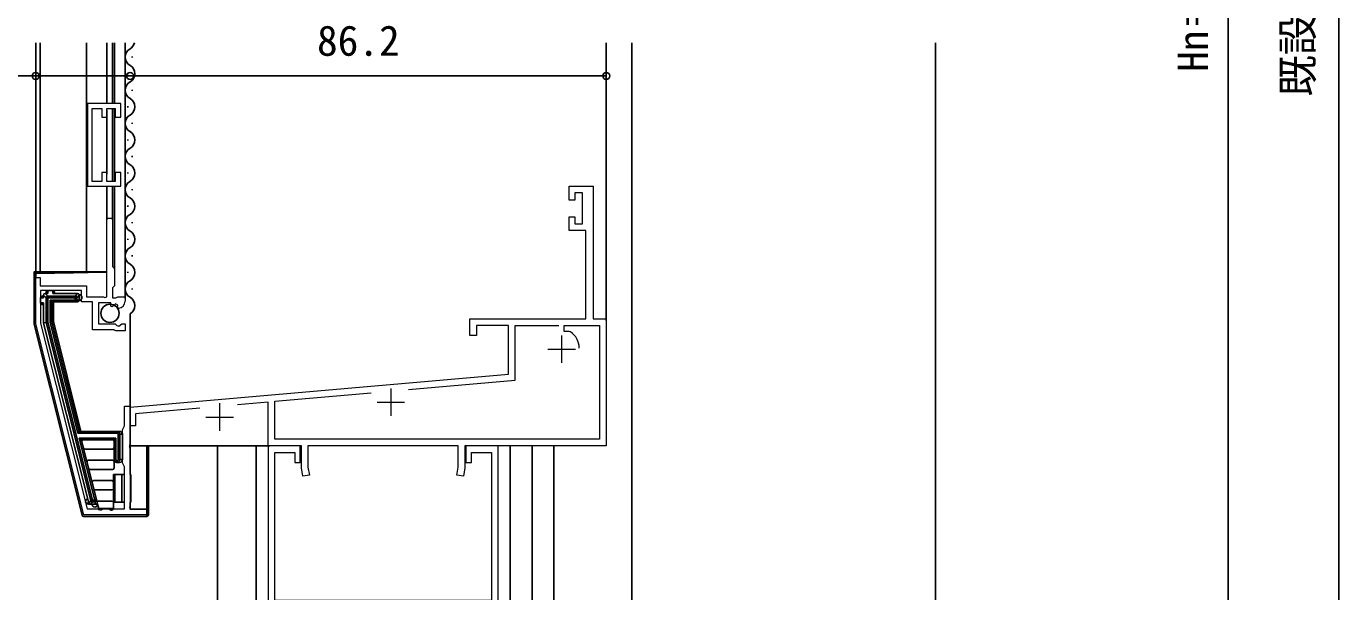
# Model space of a CAD drawing. Units: millimetres, scale not verified. Extents: x -524 to 526, y -338 to 334.
# Drawn here: x -395.9 to -158.3, y -140.9 to -38.5 of the extents above; entities that cross this region are included whole.
import ezdxf
from ezdxf.enums import TextEntityAlignment as Align

# ---------------------------------------------------------------- set-up
doc = ezdxf.new("R2010")
doc.units = ezdxf.units.MM
doc.header["$LTSCALE"] = 2
doc.layers.add('0-2_YKK_11', color=1, linetype='Continuous', lineweight=18)
for name, color, linetype in [('0-3_YKK_12', 2, 'Continuous'), ('0-4_YKK_13', 4, 'Continuous'), ('0-6_YKK_D', 6, 'Continuous')]:
    doc.layers.add(name, color=color, linetype=linetype)
doc.styles.add('ＭＳ ゴシック', font='')
doc.styles.get('ＭＳ ゴシック').set_extended_font_data('MS Gothic')

msp = doc.modelspace()

# ---------------------------------------------------------------- linework, layer by layer
at = {"layer": '0-2_YKK_11', "color": 7}
for p, q in [((-299.001, -94.497), (-299.001, -99.497)), ((-301.501, -96.997), (-296.501, -96.997)), ((-329.901, -104.097), (-329.901, -109.097)), ((-360.901, -106.797), (-360.901, -111.797)), ((-332.401, -106.597), (-327.401, -106.597)), ((-363.401, -109.297), (-358.401, -109.297))]:
    msp.add_line(p, q, dxfattribs=at)
for points in [[(-384.8, -52.497), (-384.8, -67.497), (-378.8, -67.497), (-378.8, -64.997), (-379.8, -64.997), (-379.8, -66.597), (-381.3, -66.597), (-381.3, -64.997), (-382.2, -64.997), (-382.2, -66.597), (-384, -66.597), (-384, -53.397), (-382.2, -53.397), (-382.2, -54.997), (-381.3, -54.997), (-381.3, -53.397), (-379.8, -53.397), (-379.8, -54.997), (-378.8, -54.997), (-378.8, -52.497)], [(-352.1, -114.497), (-352.1, -224.497), (-350.9, -224.497), (-350.9, -213.497), (-309.5, -213.497), (-309.5, -224.497), (-308.3, -224.497), (-308.3, -211.497), (-310.5, -211.497), (-310.5, -114.497), (-316.3, -114.497), (-316.3, -117.497), (-315.3, -117.497), (-315.3, -115.697), (-311.7, -115.697), (-311.7, -142.497), (-350.9, -142.497), (-350.9, -115.697), (-347.3, -115.697), (-347.3, -117.497), (-346.3, -117.497), (-346.3, -114.497)]]:
    msp.add_lwpolyline(points, close=True, dxfattribs=at)
for points in [[(-364.477, -107.697), (-376.101, -108.714), (-376.101, -110.897), (-377.101, -110.897), (-377.101, -107.497), (-308.601, -101.504), (-308.601, -92.697), (-314.401, -92.697), (-314.401, -94.497), (-315.601, -94.497), (-315.601, -91.497), (-294.601, -91.497), (-294.601, -75.497), (-297.601, -75.497), (-297.601, -72.997), (-296.601, -72.997), (-296.601, -74.297), (-295.201, -74.297), (-295.201, -68.697), (-296.601, -68.697), (-296.601, -69.997), (-297.601, -69.997), (-297.601, -67.497), (-293.301, -67.497), (-293.301, -91.497), (-290.901, -91.497), (-290.901, -114.497), (-316.501, -114.497), (-316.501, -118.497), (-316.766, -120.001), (-317.948, -119.793), (-317.701, -118.392), (-317.701, -114.497), (-344.901, -114.497), (-344.901, -118.392), (-344.654, -119.793), (-345.836, -120.001), (-346.101, -118.497), (-346.101, -114.497), (-352.101, -114.497)], [(-385.5, -126.997), (-394.2, -92.397), (-394.2, -83.997), (-393.4, -83.997), (-393.4, -85.497), (-385, -85.497), (-385, -87.497), (-381.9, -87.497), (-381.66, -87.617), (-381.3, -87.497), (-381.3, -73.297), (-380.3, -73.297), (-380.3, -81.997), (-379.9, -82.397), (-379.9, -85.497), (-380.3, -85.897), (-380.3, -87.697), (-379.7, -87.697), (-379.54, -87.617), (-379.3, -87.497), (-378, -87.497), (-378, -88.301)], [(-379.182, -89.596), (-379.393, -89.345), (-379.308, -89.026), (-379.776, -88.756), (-380.341, -89.321), (-380.6, -89.214), (-380.6, -88.597), (-382.8, -88.597), (-382.8, -92.397), (-379.8, -92.397), (-379.5, -92.697), (-379.171, -92.85), (-378.631, -92.397), (-378, -92.397), (-378, -93.697), (-379.7, -93.697), (-379.873, -93.597), (-380.046, -93.497), (-383.9, -93.497), (-383.9, -88.397), (-385.9, -88.397), (-385.9, -86.397), (-393.3, -86.397), (-393.3, -92.285), (-384.849, -125.897), (-382.958, -125.897), (-382.775, -126.017), (-382.225, -126.017), (-382.042, -125.897), (-380.958, -125.897), (-380.775, -126.017), (-380.225, -126.017), (-380.042, -125.897), (-378.1, -125.897), (-378.1, -118.29), (-378.5, -117.597), (-378.5, -111.597), (-378.1, -110.904), (-378.1, -107.297), (-377.1, -107.297)], [(-297.349, -93.882), (-297.628, -93.797), (-298.501, -93.797), (-298.501, -92.697), (-292.101, -92.697), (-292.101, -113.297), (-350.901, -113.297), (-350.901, -106.409), (-333.439, -104.881)], [(-326.715, -104.293), (-307.401, -102.603), (-307.401, -92.697), (-299.501, -92.697)], [(-352.101, -114.497), (-352.101, -106.615), (-357.657, -107.101)], [(-377.1, -107.297), (-377.1, -114.139), (-377.22, -114.322), (-377.22, -114.872), (-377.1, -115.055), (-377.1, -125.397), (-377.22, -125.637), (-377.1, -125.997), (-374.1, -125.997), (-374.1, -126.997), (-385.5, -126.997)]]:
    msp.add_lwpolyline(points, dxfattribs=at)
for centre, radius, start, end in [((-379.3, -88.301), 1.3, 275.2159, 0.00002), ((-299.301, -96.787), 3.5, 359.99999, 56.09875)]:
    msp.add_arc(centre, radius, start, end, dxfattribs=at)
at = {"layer": '0-3_YKK_12'}
for p, q in [((-394.2, -41.5), (-394.2, -83.297)), ((-393.4, -41.5), (-393.4, -82.997)), ((-385, -41.5), (-385, -82.997)), ((-381.3, -41.5), (-381.3, -52.497)), ((-380.3, -41.5), (-380.3, -52.497)), ((-379.9, -41.5), (-379.9, -52.497)), ((-378, -41.5), (-378, -87.797)), ((-290.901, -91.797), (-290.901, -41.5)), ((-286.3, -41.5), (-286.3, -257.497)), ((-231.3, -41.5), (-231.3, -217.5)), ((-376.74, -43.997), (-376.74, -44.197)), ((-377.5, -46.997), (-377.5, -47.197)), ((-376.74, -49.997), (-376.74, -50.197)), ((-381.3, -53.697), (-381.3, -65.297)), ((-380.3, -53.397), (-380.3, -66.597)), ((-379.9, -53.473), (-379.9, -66.52)), ((-377.5, -52.997), (-377.5, -53.197)), ((-376.74, -55.997), (-376.74, -56.197)), ((-377.5, -58.997), (-377.5, -59.197)), ((-376.74, -61.997), (-376.74, -62.197)), ((-377.5, -64.997), (-377.5, -65.197)), ((-381.3, -67.497), (-381.3, -73.597)), ((-380.3, -67.497), (-380.3, -73.597)), ((-379.9, -67.497), (-379.9, -82.521)), ((-376.74, -67.997), (-376.74, -68.197)), ((-377.5, -70.997), (-377.5, -71.197)), ((-376.74, -73.997), (-376.74, -74.197)), ((-377.5, -76.997), (-377.5, -77.197)), ((-376.74, -79.997), (-376.74, -80.197)), ((-377.5, -82.997), (-377.5, -83.197)), ((-376.74, -85.997), (-376.74, -86.197)), ((-377.1, -90.586), (-377.1, -114.497)), ((-351.801, -114.497), (-377.1, -114.497)), ((-361.3, -224.497), (-361.3, -114.497)), ((-354.3, -224.497), (-354.3, -114.497)), ((-308.3, -224.497), (-308.3, -114.497)), ((-304.3, -114.497), (-304.3, -204.497)), ((-300.4, -114.497), (-300.4, -204.497))]:
    msp.add_line(p, q, dxfattribs=at)
for centre, start, end in [((-376.282, -44.097), 119.20254, 240.79746), ((-377.958, -41.097), 299.20254, 346.43846), ((-377.958, -47.097), 299.20254, 60.79746), ((-376.282, -50.097), 119.20254, 240.79746), ((-377.958, -53.097), 299.20254, 60.79746), ((-376.282, -56.097), 119.20254, 240.79746), ((-377.958, -59.097), 299.20254, 60.79746), ((-376.282, -62.097), 119.20254, 240.79746), ((-377.958, -65.097), 299.20254, 60.79746), ((-376.282, -68.097), 119.20254, 240.79746), ((-377.958, -71.097), 299.20254, 60.79746), ((-376.282, -74.097), 119.20254, 240.79746), ((-377.958, -77.097), 299.20254, 60.79746), ((-376.282, -80.097), 119.20254, 240.79746), ((-377.958, -83.097), 299.20254, 60.79746), ((-376.282, -86.097), 119.20254, 240.79746), ((-377.958, -89.097), 299.20254, 60.79746)]:
    msp.add_arc(centre, 1.718, start, end, dxfattribs=at)
at = {"layer": '0-4_YKK_13'}
for p, q in [((-394.2, -82.997), (-381.3, -82.997)), ((-394.2, -83.297), (-394.2, -82.997)), ((-385.268, -82.997), (-385.268, -83.107)), ((-381.3, -83.041), (-381.995, -83.053)), ((-394.2, -83.297), (-394.5, -83.297)), ((-393.3, -87.697), (-393.3, -88.597)), ((-392.8, -87.697), (-393.3, -87.697)), ((-393, -87.397), (-392.8, -87.397)), ((-392.327, -87.668), (-392.8, -87.195)), ((-392.8, -87.697), (-392.8, -87.197)), ((-392.501, -86.897), (-392.029, -87.37)), ((-392.5, -86.897), (-392, -86.897)), ((-392.029, -87.668), (-392.327, -87.668)), ((-392.327, -92.165), (-392.327, -87.668)), ((-392.3, -86.897), (-392.3, -86.697)), ((-392.029, -87.668), (-392.029, -92.128)), ((-387.071, -87.668), (-392.029, -87.668)), ((-391.1, -86.397), (-392, -86.397)), ((-392, -86.397), (-392, -86.897)), ((-391.1, -86.897), (-391.1, -86.397)), ((-391.1, -86.897), (-386.6, -86.897)), ((-390.8, -86.697), (-390.8, -86.897)), ((-387.071, -87.37), (-386.599, -86.897)), ((-387.071, -88.097), (-387.071, -87.668)), ((-386.773, -87.668), (-387.071, -87.668)), ((-386.3, -87.195), (-386.773, -87.668)), ((-386.3, -87.197), (-386.3, -88.097)), ((-393.3, -88.597), (-392.8, -88.597)), ((-392.8, -88.897), (-393, -88.897)), ((-392.8, -92.186), (-392.8, -88.597)), ((-391.6, -88.097), (-387.071, -88.097)), ((-391.6, -92.075), (-391.6, -88.097)), ((-391, -88.397), (-391, -92.001)), ((-387.071, -88.397), (-387.071, -88.097)), ((-386.6, -88.397), (-387.071, -88.397)), ((-386.773, -88.097), (-386.3, -88.097)), ((-385.791, -127.07), (-394.491, -92.47)), ((-392.327, -92.165), (-392.798, -92.223)), ((-384.591, -124.87), (-392.791, -92.26)), ((-384.222, -124.398), (-392.327, -92.165)), ((-392.029, -92.128), (-383.933, -124.325)), ((-386.54, -112.197), (-391.6, -92.075)), ((-391.3, -92.038), (-386.307, -111.897)), ((-391, -92.001), (-385.997, -111.897)), ((-377.1, -110.968), (-377.1, -119.697)), ((-379.472, -112.197), (-386.54, -112.197)), ((-386.314, -113.097), (-379.7, -113.097)), ((-383.491, -124.325), (-386.314, -113.097)), ((-386.307, -111.897), (-379.472, -111.897)), ((-385.836, -113.77), (-383.2, -124.252)), ((-380.3, -113.397), (-385.545, -113.397)), ((-380, -116.997), (-380, -113.697)), ((-379.7, -113.097), (-379.7, -116.997)), ((-379.472, -111.897), (-379, -111.897)), ((-379.472, -111.897), (-379.472, -112.197)), ((-378.973, -112.397), (-379.271, -112.397)), ((-379.271, -116.997), (-379.271, -112.397)), ((-378.5, -112.397), (-378.973, -112.397)), ((-378.5, -112.397), (-378.5, -116.997)), ((-385.268, -115.097), (-380.3, -115.097)), ((-377.4, -114.597), (-377.4, -114.597)), ((-374.1, -125.997), (-374.1, -114.497)), ((-373.8, -114.497), (-373.8, -126.297)), ((-380.3, -117.097), (-384.614, -117.097)), ((-384.338, -118.797), (-380.3, -118.797)), ((-379.7, -116.997), (-380, -116.997)), ((-380, -116.997), (-380, -117.397)), ((-380, -118.497), (-380, -117.397)), ((-379.5, -117.197), (-379.472, -117.197)), ((-379.5, -117.197), (-379.5, -117.497)), ((-379.472, -117.497), (-379.5, -117.497)), ((-379.472, -117.497), (-379.472, -117.197)), ((-379, -117.497), (-379.472, -117.497)), ((-378.973, -116.997), (-378.5, -116.997)), ((-380.4, -120.797), (-383.684, -120.797)), ((-380.1, -119.697), (-380.1, -121.097)), ((-379.847, -119.697), (-380.1, -119.697)), ((-380.1, -122.197), (-380.1, -121.097)), ((-378.576, -119.697), (-379.847, -119.697)), ((-378.576, -119.697), (-378.576, -124.697)), ((-378.1, -119.697), (-378.576, -119.697)), ((-376.947, -119.697), (-377.1, -119.697)), ((-376.947, -119.697), (-376.947, -124.697)), ((-383.407, -122.497), (-380.4, -122.497)), ((-380.1, -122.197), (-380.1, -124.697)), ((-385.079, -124.869), (-384.591, -124.869)), ((-384.3, -125.097), (-384.66, -125.097)), ((-384.591, -124.871), (-384.222, -124.398)), ((-383.933, -124.624), (-384.301, -125.097)), ((-383.372, -125.097), (-384.3, -125.097)), ((-383.933, -124.325), (-383.491, -124.325)), ((-383.933, -124.325), (-383.933, -124.624)), ((-383.491, -124.624), (-383.933, -124.624)), ((-383.491, -124.325), (-383.491, -124.624)), ((-383.372, -125.097), (-383.491, -124.624)), ((-383.2, -124.252), (-382.987, -125.097)), ((-382.987, -125.097), (-382.787, -125.894)), ((-382.806, -125.818), (-380.1, -125.842)), ((-380.4, -124.497), (-382.754, -124.497)), ((-380.1, -124.697), (-379.847, -124.697)), ((-380.1, -125.839), (-380.1, -124.797)), ((-378.576, -124.697), (-378.1, -124.697)), ((-377.1, -124.697), (-376.947, -124.697)), ((-377.1, -124.697), (-377.1, -125.997)), ((-385.5, -127.297), (-374.1, -127.297)), ((-382.499, -126.121), (-382.302, -126.123)), ((-380.68, -126.137), (-380.403, -126.139)), ((-377.1, -125.997), (-374.1, -125.997)), ((-374.1, -127.297), (-374.1, -125.997)), ((-373.8, -126.297), (-373.8, -126.997))]:
    msp.add_line(p, q, dxfattribs=at)
for points in [[(-394.5, -92.397), (-394.5, -83.297), (-394.5, -82.997), (-394.2, -82.997)], [(-381.995, -83.053), (-387.336, -83.141), (-390.768, -83.207), (-394.2, -83.297)], [(-392.029, -87.668), (-392.029, -87.37), (-387.071, -87.37), (-387.071, -87.668)], [(-386.773, -87.668), (-386.773, -88.097), (-387.071, -88.097)], [(-391.3, -88.397), (-391.306, -88.391), (-391.323, -88.374), (-391.351, -88.346), (-391.388, -88.309), (-391.433, -88.264), (-391.485, -88.212), (-391.541, -88.155), (-391.6, -88.097)], [(-387.071, -88.397), (-391.3, -88.397), (-391.3, -92.038)], [(-392.029, -92.128), (-392.083, -92.135), (-392.136, -92.141), (-392.186, -92.148), (-392.23, -92.153), (-392.267, -92.158), (-392.296, -92.161), (-392.317, -92.164), (-392.327, -92.165)], [(-391.3, -92.038), (-391.306, -92.039), (-391.323, -92.041), (-391.351, -92.044), (-391.388, -92.049), (-391.433, -92.054), (-391.485, -92.061), (-391.541, -92.068), (-391.6, -92.075)], [(-391, -92.001), (-391.059, -92.008), (-391.115, -92.015), (-391.167, -92.021), (-391.212, -92.027), (-391.249, -92.032), (-391.277, -92.035), (-391.294, -92.037), (-391.3, -92.038)], [(-386.307, -111.897), (-386.311, -111.903), (-386.324, -111.92), (-386.346, -111.947), (-386.375, -111.985), (-386.411, -112.03), (-386.451, -112.082), (-386.495, -112.138), (-386.54, -112.197)], [(-386.314, -113.097), (-386.164, -113.155), (-386.02, -113.212), (-385.887, -113.264), (-385.77, -113.309), (-385.674, -113.346), (-385.603, -113.374), (-385.559, -113.391), (-385.545, -113.397)], [(-385.836, -113.77), (-385.845, -113.757), (-385.872, -113.719), (-385.916, -113.657), (-385.976, -113.573), (-386.048, -113.471), (-386.131, -113.354), (-386.221, -113.228), (-386.314, -113.097)], [(-380.3, -113.397), (-380.288, -113.391), (-380.254, -113.374), (-380.199, -113.346), (-380.124, -113.309), (-380.033, -113.264), (-379.93, -113.212), (-379.817, -113.155), (-379.7, -113.097)], [(-379.7, -113.097), (-379.759, -113.214), (-379.815, -113.326), (-379.867, -113.43), (-379.912, -113.521), (-379.949, -113.596), (-379.977, -113.651), (-379.994, -113.685), (-380, -113.697)], [(-378.973, -112.397), (-378.973, -116.997), (-379.271, -116.997)], [(-379.847, -119.697), (-379.847, -124.697), (-378.576, -124.697)], [(-383.933, -124.325), (-383.986, -124.339), (-384.037, -124.352), (-384.085, -124.364), (-384.128, -124.374), (-384.164, -124.384), (-384.192, -124.391), (-384.212, -124.396), (-384.222, -124.398)], [(-383.491, -124.325), (-383.434, -124.311), (-383.379, -124.297), (-383.329, -124.285), (-383.285, -124.274), (-383.249, -124.265), (-383.222, -124.258), (-383.205, -124.254), (-383.2, -124.252)], [(-382.987, -125.097), (-382.989, -125.131), (-382.997, -125.097), (-383.372, -125.097)]]:
    msp.add_lwpolyline(points, dxfattribs=at)
msp.add_circle((-380.755, -90.497), 1.65, dxfattribs=at)
for centre, radius, start, end in [((-394.2, -83.297), 0.3, 89.99999, 179.99994), ((-132.362, -96.484), 262.17, 177.11684, 179.10678), ((-393, -87.697), 0.3, 90, 180), ((-392.5, -87.197), 0.3, 90.28365, 179.71635), ((-392.5, -87.197), 0.3, 179.71635, 180), ((-392.5, -87.197), 0.3, 90, 90.28365), ((-392.025, -87.672), 0.302, 90.66164, 179.33836), ((-392, -86.697), 0.3, 90, 180), ((-391.1, -86.697), 0.3, 0, 90), ((-387.075, -87.672), 0.302, 0.66164, 89.33836), ((-386.6, -87.197), 0.3, 89.71635, 90), ((-386.6, -87.197), 0.3, 0.28365, 89.71635), ((-386.3, -87.647), 0.5, 269.51951, 90.48049), ((-386.6, -87.197), 0.3, 0, 0.28365), ((-393, -88.597), 0.3, 180, 270), ((-387.072, -88.098), 0.299, 270.14298, 0.14205), ((-386.6, -88.097), 0.3, 270, 0), ((-394.2, -92.397), 0.3, 180, 194.11414), ((-392.5, -92.186), 0.3, 180, 187.05707), ((-392.5, -92.186), 0.3, 187.05707, 194.11414), ((-385.545, -113.697), 0.3, 90, 194.11414), ((-380.3, -113.697), 0.3, 0, 90), ((-379, -112.397), 0.5, 0, 90), ((-385.268, -114.797), 0.3, 194.11414, 270), ((-380.3, -114.797), 0.3, 270, 0), ((-384.614, -117.397), 0.3, 90, 194.11414), ((-384.338, -118.497), 0.3, 194.11414, 270), ((-380.3, -117.397), 0.3, 0, 90), ((-380.3, -118.497), 0.3, 270, 0), ((-379.5, -116.997), 0.5, 180, 270), ((-379.5, -116.997), 0.2, 180, 270), ((-379, -116.997), 0.5, 270, 0), ((-383.684, -121.097), 0.3, 90, 194.11414), ((-380.4, -121.097), 0.3, 0, 90), ((-383.407, -122.197), 0.3, 194.11414, 270), ((-380.4, -122.197), 0.3, 270, 0), ((-384.66, -124.597), 0.5, 104.11414, 213.04153), ((-384.66, -124.597), 0.5, 213.04092, 270.00059), ((-384.3, -124.797), 0.3, 194.11414, 194.33551), ((-384.3, -124.797), 0.3, 194.33551, 269.77863), ((-384.3, -124.797), 0.3, 269.77863, 270), ((-383.93, -124.322), 0.302, 194.60406, 269.50982), ((-383.487, -125.097), 0.5, 180, 356.13174), ((-383.491, -124.324), 0.3, 269.97899, 13.91306), ((-382.754, -124.797), 0.3, 90, 194.11414), ((-382.496, -125.821), 0.3, 194.11414, 269.5), ((-380.4, -124.797), 0.3, 0, 90), ((-380.4, -125.839), 0.3, 346.72028, 0), ((-385.5, -126.997), 0.3, 194.11414, 270), ((-380.4, -125.839), 0.3, 269.5, 288.85644), ((-374.1, -126.297), 0.3, 0, 90), ((-374.1, -126.997), 0.3, 270, 0)]:
    msp.add_arc(centre, radius, start, end, dxfattribs=at)
for centre, major_axis, ratio, start_param, end_param in [((-379.472, -112.397), (0, 0.5), 0.999017, 4.712389, 6.2831853), ((-379.472, -112.397), (0.201, 0), 0.995037, 6.2831853, 7.8539816), ((-379.472, -116.997), (0, 0.5), 0.999017, 3.1415927, 4.712389), ((-379.472, -116.997), (-0.201, 0), 0.995037, 1.5707963, 3.1415927)]:
    msp.add_ellipse(centre, major_axis=major_axis, ratio=ratio, start_param=start_param, end_param=end_param, dxfattribs=at)
at = {"layer": '0-6_YKK_D'}
for p, q in [((-158.3, 171.498), (-158.3, -212.5)), ((-178.3, 156.5), (-178.3, -197.5)), ((-290.9, -47.503), (-377.1, -47.503))]:
    msp.add_line(p, q, dxfattribs=at)
msp.add_lwpolyline([(-377.1, -47.503), (-394.2, -47.503), (-416.133, -47.503)], dxfattribs=at)
for centre in [(-394.2, -47.503), (-377.1, -47.503), (-377.1, -47.503), (-290.9, -47.503)]:
    msp.add_circle(centre, 0.637, dxfattribs=at)

# ---------------------------------------------------------------- texts
at = {"layer": '0-6_YKK_D', "style": 'ＭＳ ゴシック'}
for s, p in [('既設枠H寸法', (-161.323, -51.247)), ('Hn＝H－30', (-180.3, -46.771))]:
    msp.add_text(s, height=5.499, rotation=90, dxfattribs=at).set_placement(p, align=Align.BOTTOM_LEFT)
msp.add_text('86.2', height=5.499, dxfattribs=at).set_placement((-343.268, -45.503), align=Align.BOTTOM_LEFT)

doc.saveas('drawing.dxf')
